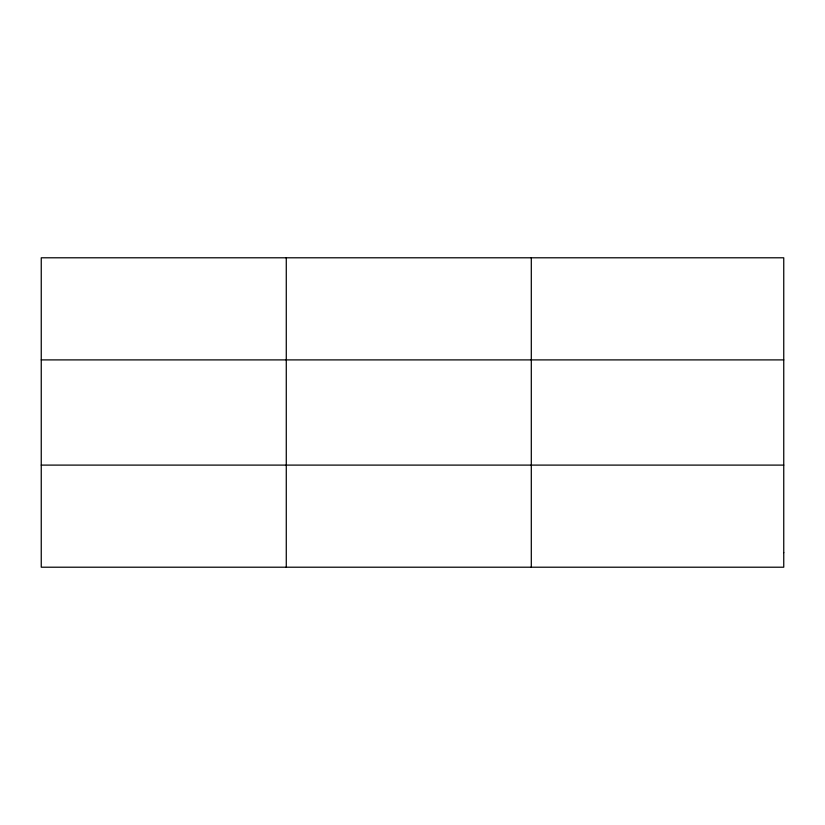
<?xml version="1.0" encoding="UTF-8"?>
<svg xmlns="http://www.w3.org/2000/svg" width="825" height="825" viewBox="0 0 825 825"><rect width="100%" height="100%" fill="white"/><g stroke="black" fill="none" stroke-linecap="round" stroke-linejoin="round"><path stroke-width="1.24" d="M286.275 257.792L286.275 567.208M531.3 257.792L531.3 567.208M41.25 359.896L783.75 359.896M41.25 465.104L783.75 465.104M783.75 552.616L783.75 567.208L41.25 567.208L41.25 257.792L783.75 257.792L783.75 552.616"/></g></svg>
